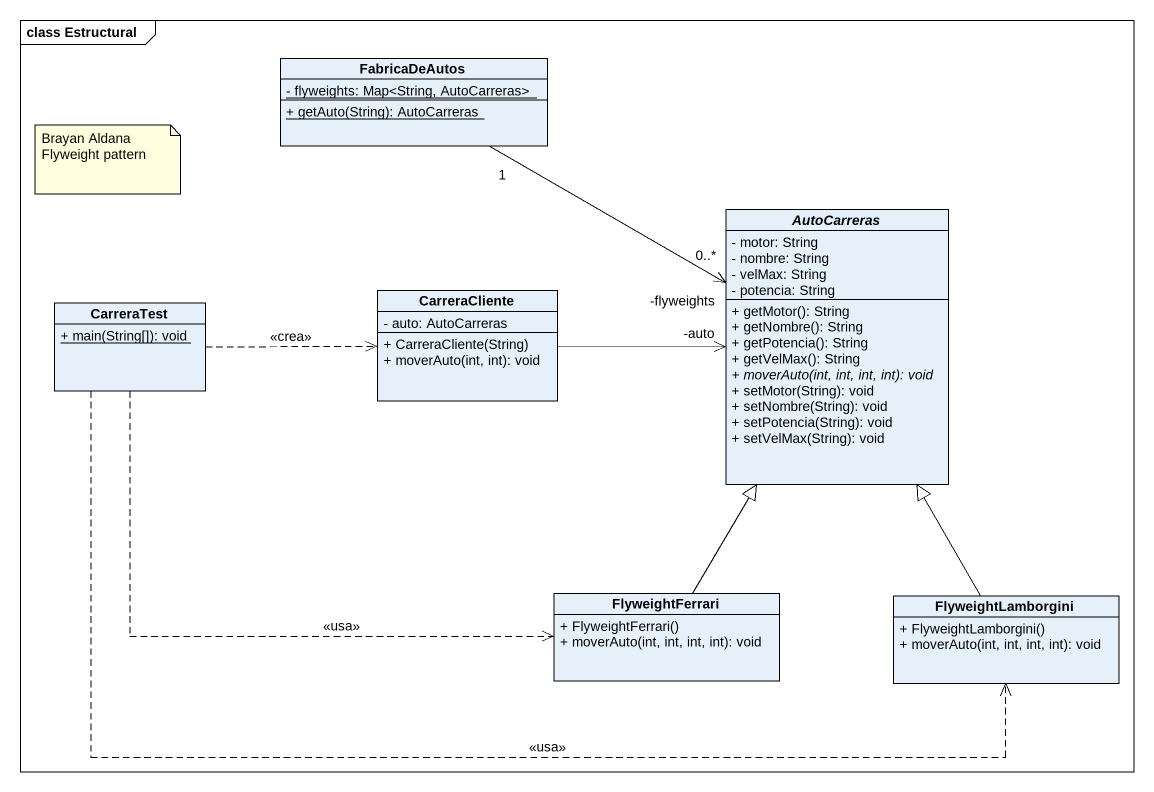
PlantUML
@startuml
mainframe class Estructural
hide circle
hide empty members
skinparam classAttributeIconSize 0
class FabricaDeAutos {
  {static} - flyweights: Map<String, AutoCarreras>
  {static} + getAuto(String): AutoCarreras
}
abstract class AutoCarreras {
  - motor: String
  - nombre: String
  - velMax: String
  - potencia: String
  + getMotor(): String
  + getNombre(): String
  + getPotencia(): String
  + getVelMax(): String
  {abstract} + moverAuto(int, int, int, int): void
  + setMotor(String): void
  + setNombre(String): void
  + setPotencia(String): void
  + setVelMax(String): void
}
class CarreraTest {
  {static} + main(String[]): void
}
class CarreraCliente {
  - auto: AutoCarreras
  + CarreraCliente(String)
  + moverAuto(int, int): void
}
class FlyweightFerrari {
  + FlyweightFerrari()
  + moverAuto(int, int, int, int): void
}
class FlyweightLamborgini {
  + FlyweightLamborgini()
  + moverAuto(int, int, int, int): void
}
FabricaDeAutos "1" -right-> "-flyweights\n0..*" AutoCarreras
CarreraTest .right.> CarreraCliente : <<crea>>
CarreraTest .right.> FlyweightFerrari : <<usa>>
CarreraTest .right.> FlyweightLamborgini : <<usa>>
CarreraCliente -right-> "-auto" AutoCarreras
FlyweightFerrari -up-|> AutoCarreras
FlyweightLamborgini -up-|> AutoCarreras
note as N1
  Brayan Aldana
  Flyweight pattern
end note
@enduml
